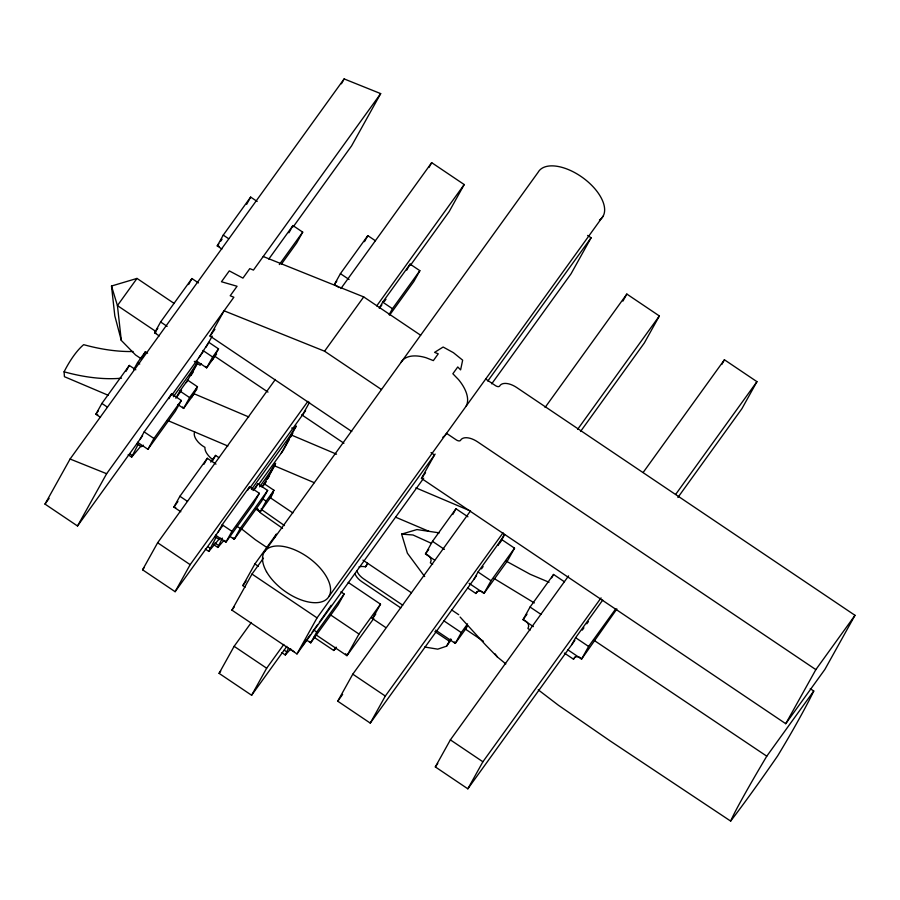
<?xml version="1.0" encoding="UTF-8"?>
<svg xmlns="http://www.w3.org/2000/svg" width="900" height="900" viewBox="0 0 900 900"><rect width="100%" height="100%" fill="white"/><g stroke="black" fill="none" stroke-linecap="round" stroke-linejoin="round"><path stroke-width="1.35" d="M128.149 454.759L131.636 457.11L138.06 444.499M213.21 544.32L217.856 547.459L222.345 538.099M205.29 549.056L208.778 551.408L216.067 537.356M281.801 652.624L285.289 654.975L288.562 648.135M142.582 435.757L77.524 525.994L45 504.09L70.087 459.022L344.137 78.919L380.678 93.611L351.574 145.89L293.287 226.732M135.81 369.799L129.296 365.423L101.891 403.425L95.873 414.248L100.496 417.364M125.955 371.43L129.296 365.423M133.571 369.765L137.588 362.554L145.417 351.697L147.589 353.16M198.45 282.915L191.936 278.539L160.616 321.975L154.597 332.798L159.221 335.914M141.401 358.909L145.417 351.697M188.595 284.546L191.936 278.539M257.175 201.465L250.661 197.089L223.256 235.102L217.237 245.914L221.861 249.03M246.656 204.3L250.661 197.089M77.524 525.994L106.627 473.715L233.865 297.236L230.209 295.762L237.06 286.267L221.468 281.745L229.297 270.889L242.933 278.123L249.784 268.616L253.44 270.079L380.678 93.611M140.164 439.11L144.18 431.899L171.585 393.896L181.339 400.466L175.32 411.277L147.915 449.291L137.509 442.282M341.426 83.79L344.137 78.919M168.907 398.7L171.585 393.896M351.754 431.483L210.026 336.049L224.078 310.804L324.562 351.202L381.488 389.531M175.86 398.239L179.876 391.027L187.706 380.171L197.46 386.741L191.441 397.553M198.889 357.66L208.778 342.304L218.531 348.874L212.513 359.696M147.915 449.291L153.934 438.469L181.339 400.466M186.345 382.601L197.438 362.678M206.1 347.119L212.209 336.139M197.359 363.634L190.665 375.649L193.016 372.386M197.46 386.741L189.63 397.598L183.611 408.42L177.829 404.516M218.531 348.874L212.659 357.019L206.64 367.841L196.234 360.832M288.934 232.774L292.95 225.562L302.704 232.132L296.685 242.944L281.374 264.184M215.977 464.119L207.304 458.269L179.899 496.282L173.88 507.105L180.821 511.774M223.009 525.262L175.106 591.694L142.582 569.801L157.635 542.756L275.377 379.44M203.963 464.287L207.304 458.269M212.254 461.419L215.595 455.411L218.846 457.605M339.019 287.584L334.395 284.468L340.414 273.656L367.819 235.643L375.412 240.75M364.478 241.65L367.819 235.643M175.106 591.694L190.159 564.66L307.901 401.344M218.171 531.967L222.188 524.756L249.593 486.743L259.346 493.312L253.328 504.135L225.922 542.149L215.516 535.14M247.579 490.354L249.593 486.743M429.064 167.355L431.685 162.653L464.209 184.556L449.156 211.601L410.591 265.084M255.206 488.689L257.884 483.885L267.637 490.455L261.619 501.266L234.214 539.28L229.59 536.164M259.346 493.312L231.941 531.326L225.922 542.149L224.977 540.709M262.868 486.135L275.254 463.905M281.273 453.082L296.325 426.037L294.368 428.749A11.779 0.619 -56 0 1 285.48 442.305L251.46 489.499M302.344 415.226L309.544 402.289M275.197 464.794L267.176 479.216L269.516 475.954M289.26 439.526L283.23 450.371L258.761 484.301M290.61 437.119L292.613 433.496M267.637 490.455L240.232 528.457L234.214 539.28L233.269 537.84M261.866 486.99L264.206 483.728L273.971 490.298L266.141 501.165L260.123 511.976L255.487 508.86M273.971 490.298L269.955 497.509L273.218 492.986M269.91 498.409L271.912 494.798M379.35 308.137L382.702 302.13L410.108 264.116L419.861 270.686L413.843 281.498L389.655 315.045M406.755 270.124L410.108 264.116M389.115 314.707L392.456 308.7L419.861 270.686M245.16 587.149L242.854 585.596L254.891 563.962L276.424 534.094L274.421 537.694M423.72 478.136L296.978 653.929L231.919 610.133L251.989 574.065L263.475 558.146M286.898 646.324L251.618 695.261L219.083 673.357L234.135 646.324L251.314 622.496M251.618 695.261L266.659 668.216L283.838 644.4M296.978 653.929L317.048 617.873L435.127 454.095M331.166 605.295L319.354 622.226M340.886 591.829L344.149 594.011L316.744 632.025L310.714 642.847L306.09 639.731M344.149 594.011L338.119 604.834L310.714 642.847L309.769 641.408M359.032 566.854A20.61 10.777 35.8 0 1 365.524 566.82L367.537 563.22M485.685 379.035L495.439 385.605A3.926 2.059 35.8 0 0 499.702 385.999A15.705 8.213 35.8 0 1 516.724 387.54L855 615.319L824.895 669.409L785.745 723.701L421.447 478.406L434.498 454.973L431.01 452.621M348.199 582.413L380.509 604.181L358.976 634.039L346.939 655.673L315.709 634.646M380.509 604.181L372.488 618.604L375.75 614.07M587.61 235.429L591.097 237.769L571.028 273.825L491.704 383.839M476.561 575.674L370.26 723.105L337.736 701.201L352.789 674.168L470.531 510.851M467.91 516.791L455.974 508.759L432.484 541.339L425.464 553.961L434.644 560.137M452.79 514.496L455.974 508.759M370.26 723.105L385.312 696.06L503.066 532.755M622.913 301.118L626.839 294.064L659.363 315.956L644.31 343.001L580.534 431.471M474.007 579.206L478.024 571.995L501.514 539.415L514.53 548.179L507.499 560.801L484.009 593.381L469.091 583.335M498.173 545.434L504.304 534.409M500.119 542.745L504.697 534.51M424.631 647.021L437.749 649.159L446.569 646.178L450.585 638.966M467.561 623.88L461.295 632.576L455.276 643.387L435.611 630.146M514.53 548.179L491.04 580.759L484.009 593.381C482.085 590.467 477.394 589.804 475.897 593.482L467.933 588.116M467.123 625.32L465.109 628.92L467.561 625.534M574.875 640.361L467.843 788.816L435.319 766.913L450.371 739.867L568.575 575.91M564.401 581.76L553.556 574.459L530.066 607.039L523.046 619.661L533.374 626.614M551.678 577.834L553.556 574.459M467.843 788.816L482.895 761.771L601.054 597.893M721.8 364.466L724.421 359.764L756.945 381.668L741.893 408.713L677.891 497.475M571.59 644.918L575.606 637.706L602.719 600.097M615.735 608.861L588.611 646.459L581.591 659.081L567.81 649.811M785.745 723.701L815.85 669.623L855 615.319M564.379 653.062L573.48 659.194C574.976 655.515 579.668 656.168 581.591 659.081L616.894 608.962M174.172 303.457L137.002 278.426L117.427 305.584L121.297 340.402L135.551 354.96L140.918 358.582M98.291 410.895L95.873 414.248L97.751 414.709M157.815 328.343L154.597 332.798L156.476 333.259M218.846 243.675L217.237 245.914L219.116 246.375M220.466 241.447L222.075 239.209M45 504.09L49.106 498.397M210.026 336.049L214.92 329.265M268.774 259.099L292.95 225.562M171.922 395.055L203.299 351.551M173.396 396.731L187.898 376.605A11.779 0.619 -56 0 0 196.785 363.049M176.681 397.103L181.597 390.285M279.338 264.555L302.704 232.132M214.526 356.085L216.157 353.824M216.596 354.037L206.64 367.841L205.695 366.401M193.444 393.952L196.92 389.048M193.792 394.301L183.611 408.42L182.666 406.98M177.907 501.514L173.88 507.105L175.748 507.566M334.395 284.468L336.814 281.115M210.757 462.116L215.595 455.411M340.92 288.54L431.685 162.653M142.582 569.801L144.225 567.517M324.562 351.202L363.713 296.91L420.637 335.239M376.718 305.899L464.209 184.556M249.773 488.137L305.606 410.692M379.406 308.329L381.904 304.864M384.322 301.511L385.976 299.228M292.635 433.204L291.33 435.004L336.544 454.185M253.046 490.59L257.884 483.885M275.636 463.354L273.296 466.616A11.779 0.619 -56 0 1 264.409 480.173L259.605 486.832M263.835 485.077L266.276 481.68M271.586 496.069L260.123 511.976L259.178 510.548M264.037 552.431L538.087 172.328A39.262 20.531 35.8 0 1 584.809 179.224A39.262 20.531 35.8 0 1 599.434 220.05M242.854 585.596L246.105 581.074M231.919 610.133L234.371 606.724M219.083 673.357L220.725 671.085M329.085 596.239L603.135 216.135M487.766 381.082L591.097 237.769M421.447 478.406L425.531 472.748M303.233 644.591L310.489 634.534M312.098 632.295L317.745 624.465M365.524 566.82L367.481 564.109M313.92 637.144L333.731 650.475L336.161 647.111M373.781 618.446L346.939 655.673L345.679 653.76M428.704 549.461L425.464 553.961C429.053 555.075 432.731 559.001 430.369 562.826L432.641 564.356M545.074 407.475L626.839 294.064M337.736 701.201L342.641 694.395M577.597 429.379L659.363 315.956M481.466 568.868L483.109 566.595M475.897 593.482L477.45 591.334M446.569 646.178L451.463 639.394M466.751 627.48L455.276 643.387L454.331 641.947M526.995 614.183L523.046 619.661C526.624 620.775 530.314 624.701 527.94 628.526L530.224 630.056M643.151 472.478L724.421 359.764M435.319 766.913L437.782 763.492M675.72 494.325L756.945 381.668M582.278 630.101L583.92 627.817M586.822 623.801L588.454 621.518M573.48 659.194L575.111 656.933M538.234 689.816L558.428 705.262L609.908 740.768L730.654 821.081A225.776 11.779 -56 0 1 741.791 799.47A365.209 19.058 -56 0 1 766.778 756.18L813.758 691.02L810.27 688.669M219.094 539.077L208.778 551.408M223.942 540.371L217.856 547.459M333.731 650.475L336.42 647.865M140.479 446.58L131.636 457.11M290.767 648.967L285.289 654.975M201.386 363.938L200.036 365.243L194.299 361.373M177.649 405L178.357 404.505M220.657 538.234L219.319 539.55L214.729 536.456M450.022 639.484L448.673 640.789L434.891 631.519M121.297 340.402L114.817 315.877L111.499 286.031L137.002 278.426M424.688 576.562L407.385 553.185L401.614 534.116L416.936 529.56L439.256 532.868M143.426 445.219L141.311 446.692L136.721 443.599M401.614 534.116L413.021 534.994L431.471 543.364M291.679 428.017L294.368 428.749M263.227 256.511L363.713 296.91M70.087 459.022L106.627 473.715M193.657 393.581L248.749 416.947M415.879 487.845L469.642 510.649M108.157 395.246L64.429 376.695L64.091 371.812A51.041 17.348 -67 0 1 83.666 344.666A180.922 94.601 35.8 0 0 133.076 351.506M167.333 420.345L227.857 446.029M274.241 465.705L314.291 482.692M395.606 517.185L428.996 531.349M549.023 582.266L530.145 574.256L505.733 560.88M493.92 578.396L534.319 602.944M593.505 639.967L766.778 756.18M340.414 273.656L349.088 279.495M382.702 302.13L392.456 308.7M223.256 235.102L228.679 238.748M815.85 669.623L477.574 441.844A15.705 8.213 35.8 0 0 460.553 440.291A3.926 2.059 35.8 0 1 456.3 439.909L446.535 433.339A39.262 20.531 35.8 0 1 442.834 437.254M214.245 355.905L267.998 392.096M301.702 414.787L343.924 443.216M160.616 321.975L167.13 326.363M202.905 350.449L212.659 357.019M155.756 331.391L117.427 305.584L111.499 286.031M432.484 541.339L444.42 549.371M478.024 571.995L491.04 580.759M530.066 607.039L540.911 614.34M575.606 637.706L588.611 646.459M137.588 362.554L139.759 364.016M179.876 391.027L189.63 397.598M451.777 610.031L458.719 614.7M269.707 497.34L292.849 512.933M362.947 560.126L411.412 592.762M465.368 629.089L483.379 641.216M262.89 498.971L266.141 501.165M443.947 620.887L461.295 632.576M284.501 525.577L262.631 510.289A11.779 6.165 35.8 0 1 261.225 508.657M402.75 605.205L363.713 578.914A11.779 6.165 35.8 0 1 356.94 571.05M101.891 403.425L107.314 407.081M144.18 431.899L153.934 438.469M282.544 528.3L260.674 513A11.779 6.165 35.8 0 1 258.154 509.704M400.793 607.916L361.755 581.636A11.779 6.165 35.8 0 1 354.983 573.773M129.713 453.757L132.041 455.321M236.981 526.275L240.232 528.457M266.873 547.481L255.386 539.752L241.763 529.054M371.723 618.086L385.493 627.356M179.899 496.282L187.493 501.39M222.188 524.756L231.941 531.326M254.891 563.962L258.356 566.291M330.12 614.61L358.976 634.039M214.852 542.959L218.329 545.31M251.989 574.065L317.048 617.873M207.72 546.604L210.049 548.168M313.481 629.831L316.744 632.025M157.635 542.756L190.159 564.66M352.789 674.168L385.312 696.06M450.371 739.867L482.895 761.771M290.486 649.215L293.963 651.566M284.231 650.171L286.549 651.735M234.135 646.324L266.659 668.216M460.091 617.018L485.741 645.109L497.419 657.011L505.834 663.908M257.332 508.579L258.244 509.411M495.034 653.816L497.419 657.011M401.062 362.385A39.262 20.531 35.8 0 1 426.015 357.716L433.35 360.608L438.244 353.824L434.576 352.373L443.137 347.029L453.409 352.676L462.656 360.169L460.598 369.9L457.762 366.964L452.869 373.748L458.539 379.62A39.262 20.531 35.8 0 1 466.11 406.181M121.478 378.202A180.922 94.601 35.8 0 1 64.091 371.812M813.758 691.02A365.209 19.058 -56 0 1 796.601 723.454A225.776 11.779 -56 0 1 777.634 755.921A145.282 7.583 -56 0 1 730.654 821.081M194.659 431.944A14.074 7.357 35.8 0 0 196.29 439.673L197.977 441.844A14.074 7.357 35.8 0 0 204.964 447.345A14.074 7.357 35.8 0 0 206.797 453.409L208.417 455.591A14.074 7.357 35.8 0 0 212.771 459.574M266.468 571.601A39.262 20.531 35.8 0 0 325.384 600.154A39.262 20.531 35.8 0 0 297.832 551.25A39.262 20.531 35.8 0 0 266.468 571.601"/></g></svg>
